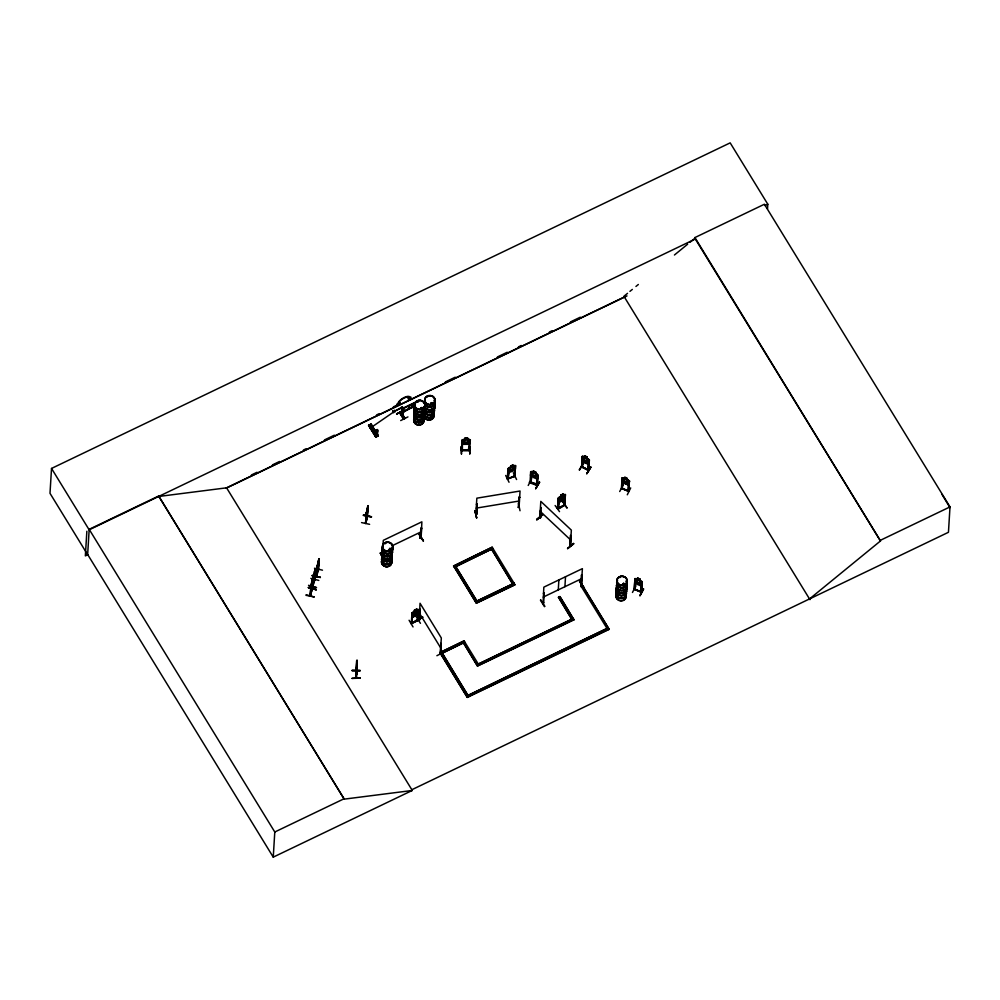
<?xml version="1.0" encoding="UTF-8"?>
<svg xmlns="http://www.w3.org/2000/svg" width="1000" height="1000" viewBox="0 0 1000 1000"><rect width="100%" height="100%" fill="white"/><g stroke="black" fill="none" stroke-linecap="round" stroke-linejoin="round"><path stroke-width="1.5" d="M356.812 667.475L356.838 669.55M356.938 662.387L356.812 671.787L356.812 670.913M356.8 671.237L357.05 669.825M356.887 670.837L357.05 663.775M360.312 677.887L352.038 678.35M356.863 670.275L357.038 662.387M360.3 678.162L352.038 678.413M581.587 467.038L582.275 456.325L581.613 467.1L588.725 470.625L589.388 459.925L583.062 456.275M582.45 467.15L581.712 466.35L582.388 466.75M588.05 470.325L588.2 469.613L588.675 470.225M588.862 470.4L581.75 466.725M357.075 664.375L357.05 665.95C356.962 662.25 357.088 668.812 357.113 666.175M357.025 669.75L357.125 666.912M367.1 516.987L368.15 506.45L367.7 507.038M356.825 669.812L356.962 664.837M356.85 665.75L356.9 663.562M356.975 670.113L357.05 668.175M356.812 674.312L356.9 668.1M356.887 668.85L356.975 668.3M310.637 585.9C312.05 582.325 307.425 608.938 312.113 588.462M312.438 588.587L310.338 595.988L311.975 581M318.325 569.3L316.2 576.375L316.488 575.25M316.812 575.375L316.613 576.413L318.625 569.1M318.137 569.65L318.337 568.938M767.513 208.9L767.8 204.237L730.175 142.863L51.525 468.438L50 493.312L87.638 554.688L89.188 529.338L158.65 496.012L344.225 799.137L412.188 790.487L411.75 789.775L948.45 532.288L950 506.9L764.4 204.237L694.925 237.562L694.887 238.287L880.487 540.95L809.513 598.95M86.862 531.237L85.35 555.9L87.8 554.725M344.225 799.137L158.65 496.012M158.625 496.488L226.575 487.825L412.275 790.438L273.25 857.138L274.788 832L89.188 529.338M306.163 594.775L314.15 596.938M308.587 585.562L316.562 587.625L308.6 585.375M310.825 578.362L318.788 580.425M310.975 585.188L310.375 595.862M311.788 581.163L311.288 586.263L312.613 581.75M311.775 582.812L311.625 585.1L312.262 582.925M312.262 575.85L320.375 577.413L312.275 575.8M311.863 589.612L312.062 586.7M312.238 583.85L312.962 579.012M312.688 578.95L312.262 589.55C314.962 570.562 311.95 578.713 315.062 572.475M313.9 578L314.875 569.575L314.562 575.837M314.488 568.225L322.488 570.188M314.387 571.7L315.575 568.925L314.675 580.337L315.225 569.612M314.4 580.275L315.575 568.925M316.863 566.375L317.337 565.8L316.2 576.237M316.337 575.737L317.05 565.737M316.262 589.712L308.25 587.663L316.25 589.6M318.012 561.638L318 562.913L318.2 561.475M318 563.288L317.85 565.575L318.488 563.4M318.087 570.087L319.188 559.487L318.712 560.062M318.9 559.425L318.188 569.425M318.812 564L319.25 558.663L318.412 570.15L318.663 569.175M352.025 670.525L360.3 670.512L352.038 670.387M361.55 522.587L369.613 524.325M376.213 436.962L368.562 425.288L370.975 424.125L378.35 435.975L371.15 424.212L370.337 424.613L377.525 436.375L378.363 435.962M363.387 515.425L371.55 516.763L363.488 515.025M369.3 426.475L371.712 425.412M369.787 427.362L372.2 426.2M370.525 428.462L372.925 427.312M356.613 660.8L356.012 671.488L356.9 660.8M370.975 424.125L377.987 435.962M356.362 677.588L357.038 659.975L356.587 670.462M366.075 513.4L366.525 512.812L365.45 523.425L367.275 516.263M371.163 429.525L373.575 428.375M356.675 668.625L357.05 662.487M357.062 660.738L357.075 662.075L357.038 661.275M366.238 512.762L365.938 522.8M367.713 506.312L366.675 513.737L367.837 509.2M367.125 510.288L366.975 512.562L367.537 510.375M367.312 508.462L367.038 509.888M367.525 512.075L367.8 506.337L367.287 508.875M367.35 517.125L368.212 505.625L368.075 509M378.175 435.962L375.95 436.938M375.575 432.85A1.837 0.7 -31.5 0 1 375.988 431.388L376.238 429.988M376.587 435.8L376.6 436.625L377.325 435.438L376.912 436.025M377.262 434.762L375.062 435.487M375.513 432.762L375.712 435.887L377.325 435.112L377.788 431.662A1.837 0.7 -31.5 0 0 377.6 430.613L377.212 429.462M377.337 436.275L377.388 435.55C377.238 437.013 376.138 434.35 377.188 435.75M382.725 556.912L380.3 553.038L382.312 557.325M382.35 555.925L382.5 556.613L382.512 553.225M382.95 546.013L383.3 540.337L421.875 521.825L421.138 537.688L420.163 538.175L421.5 527.875L421 538.15L420.188 537.913M402.65 411.163L396.625 413.862M399.75 412.562L403.85 418.988M399.8 412.512L403.9 419.012M400.675 408.3L402.562 407.612L394.787 410.988M400.7 420.575L407.938 416.9M402.837 408.7L403.275 409.525L402.475 409.913L402.038 409.087L415.062 402.663L403.088 408.188L402.7 415.75C401.287 412.163 403.562 403.95 402.013 416M402.562 407.612L402.488 406.863L394.85 411.15M402.525 415.163L402.725 412.05M402.25 416.062L403.125 408.175M403.562 411.463L403.6 408.35L403.775 411.812L403.625 411.15M403.787 408.175L403.8 408.25M404.762 418.55L400.662 411.938L404.762 418.4M411.175 407.85L408.775 408.575L408.95 405.7L418.525 401.125M408.825 408.65L409.038 405.688M402.887 411.475L414.725 405.75L403.05 412.088M414.925 402.438L403.025 408.55M418.4 619.987L411.05 623.513L418.162 619.712M412.762 612.238L411.95 613.013L411.325 623.45M411.8 616.388L412.025 612.987M412.388 613.263L411.737 613.575L412.388 613.263L412 623.1M416.763 610.375L416.8 609.075L414.425 610.212L414.387 611.512L414.5 610.212M419.387 534.45L423.462 540.95L419.425 534.462M419.087 534.438L423.113 540.925M421.112 538.013L420.312 538.4L420.85 528.188M422.713 617.288L415.538 620.887L422.75 617.175M420.8 537.425L420.387 538.362M416.312 616.925L420.45 623.325M416.8 609.075L416.688 610.45L417.85 610.288L417.7 612.575L414.237 615.188L413.113 614.775L413.263 612.487L414.462 611.512M417.875 614.712L417.562 620.3M418.425 619.913L418.787 610.138L418.137 610.45M419.113 609.663L418.225 609.625L419.113 609.663L418.387 620.35L411.362 623.75M411.788 616.362L412.463 617.25L418.038 614.575L419.062 609.587M419.263 619.075L420.037 603.263L441.312 637.962L440.387 653.662M419.575 614.675L419.462 619.913L419.913 609.188L419.688 619.7M419.75 611.925L419.913 609.188M419.712 619.8L419.288 618.713M436.887 655.713L444.125 652.013M440.763 653.713L464.862 642.15L440.737 654.025L440.825 643.3L440.325 653.95M453.587 566.025L492.188 547.2L514.987 584.738L476.413 603.237L453.587 566.025L492.188 547.2M461.438 454L461.337 446.463M454.363 567.288L492.962 548.462L455.75 566.625L477.05 601.3L455.775 566.613M462.287 439.812L462.837 444.325L469.062 444.212L470.138 443.113M468.775 450.15C471.838 450.975 459.725 450.213 462.163 450.562L461.45 449.825M462.85 440.538C461.825 438.988 462.812 450.438 462.163 450.562M465.1 438.15L465.025 439.462L463.65 439.875L463.512 442.163L464.8 443.137L467.337 443.113L468.75 442.125L468.888 439.85L467.562 439.45L467.725 438.1L465.012 438.113L464.938 439.425L462.2 439.875L461.438 450.525L469.588 450.438L470.325 439.738L467.55 439.363M468.775 450.487C467.725 448.925 470.825 438.587 469.45 440.487M468.938 449.75L468.925 450.525L469.6 449.825M469.75 454L469.6 446.413L469.812 453.787M467.337 697.4L439.988 652.45L464.087 640.888L439.963 652.763L467.337 697.4L609.175 629.35L582.6 585.675L581.175 586.663L582.6 585.675M474.988 510.688L476.65 517.938L474.913 510.675M475.825 514.125L476.85 498.175L520.05 491.025L519.062 507.362L518.4 507.4L519.175 506.65M476.05 514.125L476.75 514.288L477.212 504.1L476.475 504.225L477.212 504.1M477.262 504.35L476.587 514.35M467.962 695.45L607.013 628.45L467.962 695.45L442.163 653.05L468.738 696.725M476.413 603.237L453.612 565.712M477.512 666.087L463.462 642.825L477.512 666.087L573.95 619.825L559.9 596.562L558.488 597.238L571.763 619.237L476.737 664.825L573.175 618.562M478.162 663.838L464.087 640.888M505.688 475.475L509.038 482.25M508.162 478.263C507.113 481.775 510.962 466.9 507.987 468.975L507.3 478.95L514.938 476.337M508.113 471.763L508.275 468.425M508.25 478.862L508.488 471.55M510.812 467.137L510.763 465.825L513.237 464.875L513.112 466.238L514.325 466.175L514.188 468.462L510.588 470.812L509.412 470.312L509.55 468.025L510.688 467.05M513.312 472.7L516.587 479.538M514.775 475.7L514.075 476.325L514.862 475.675M514.8 466.613C515.312 464.012 514.725 477.987 514 476.362M514.837 476.4L515.525 465.625M515.363 468.963L515.612 465.575L514.725 465.525M518.95 497.2L519.738 497.325L518.95 497.2L518.312 507.413L519.237 506.9L518.362 507.113M514.987 584.738L476.438 602.925M520.025 510.75L518.462 503.462M528.212 485.462L531.737 478.625M537.3 485.45C539.087 483.2 518.413 479.325 537.388 485.487L537.962 474.775L531.487 471.512L530.65 471.688L530.05 482.362M536.688 484.637L530.05 481.662M531.275 472.638C530.275 469.712 532.175 486.075 530.163 481.637M535.688 472.075L536.55 476.6L535.262 477.05L532.975 476.062L531.812 474.55L531.95 472.262L533.2 472.388L533.237 471.012L535.688 472.075L535.612 473.3M539.612 482.212L535.7 488.475M537.238 475.213C539.3 472.625 534.725 497.625 537.188 477.825M537.725 478.113L537.2 473.988M536.862 519.7L542.85 514.5L536.888 519.55M535.737 488.663L539.612 482.238M540.337 517.938L540.475 510M540.225 517.863L540.05 516.788M540.413 517.925L541.163 507.75M540.612 517.75L540.913 511.85M542.8 514.625L536.912 519.775M540.837 599.837L544.862 606.337M543.737 602.688L543.025 603.425L542.888 602.737M544.113 592.875L543.462 593.188L544.113 592.875L543.713 603.013M555.112 505.513L559.513 511.65M557.513 508.425L558.112 498.5C562.475 504.613 551.675 514.288 564.788 504.913C561.825 507.688 566.013 493.3 564.663 495.613M558.587 501.037L558.288 508.363M560.775 496.438L560.875 495.15L559.5 499.7L560.625 500.112L564.087 497.5L564.225 495.225L563.062 495.375L563.175 494.012L560.8 495.15L563.175 494.012M562.75 501.637L567.125 508.137L562.7 501.65M558.275 589.875L558.888 579.925M564.15 505.562L564.263 499.65M564.587 504.65L564.775 505.213M564.675 494.562L558.375 498.013L557.612 508.738L564.7 505.25L565.163 495.062M564.7 505.25L565.45 494.525L564.6 494.55M573.95 619.825L559.9 596.562M564.913 586.688L565.513 576.737M573.8 543.812L567.562 548.612L573.562 543.587M570.062 545.025L570.363 546.112L570.662 535.5L570.425 546.163L571.337 530.112L540.812 501.388L539.825 517.388M569.837 545.625L570.662 535.5M579.525 469.975L583.575 463.65M571.763 619.237L558.488 597.238M582.312 467.362L582.975 457.163M584.75 455.863L584.7 457.238L583.5 457.05L583.35 459.338L586.688 462.038L587.938 461.662L588.075 459.375L586.912 458.363C588.138 455.887 581.65 455.112 587.075 457.137M584.825 455.95L584.675 457.088M579.55 581.475L583.987 587.762L579.612 581.25M587.112 457.075L587.038 458.3M590.8 467.312L586.788 473.713L590.812 467.113M581.388 575L580.837 585.212L582.038 574.688L581.638 584.862M588.013 470.288C586.85 468.15 590.15 459.075 588.612 460.3M582.4 467.05L588.25 470L588.75 460.087M581.388 584.625L582.4 568.638L543.825 587.15L543.088 603.362M588.612 470.6L589.3 459.9M583.587 587.95L579.562 581.263M607.788 629.712L581.188 586.35M619.7 491.525L623.212 484.9M628.188 490.613L629 491.337L621.4 488.375L622.175 477.688L624.738 478.387L624.725 477.088L627.188 478.15L628.05 482.675L626.763 483.125L624.475 482.137L623.3 480.625L623.45 478.338L624.65 478.312M621.712 488.1L628.938 490.938M622.762 478.713C622.025 476.312 622.775 487.962 622.225 488.688M622.062 488.325L622.625 482.738M628.725 481.287L628.162 491.337L628.85 481.05L629.525 481.35L628.85 481.05M629.45 480.85L628.725 491.163M630.7 487.925L627.288 494.775M632.463 592.463L635.913 585.775M642.288 581.8L641.637 592.5L634.2 589.362L634.938 578.625L642.25 581.875L641.413 581.025M634.3 589.375L634.938 578.625M634.913 589.663L634.5 588.675M635.525 579.65C634.612 577.137 636.062 591.188 634.825 589.263M639.862 580.312L639.938 579.087L637.487 578.025L637.45 579.4L636.2 579.275L636.062 581.562L637.225 583.075L639.525 584.062L640.8 583.612L639.862 579.087M641.488 582.225C643.3 580.662 638.575 593.913 641.688 591.838M640.938 592.238L641.612 581.987M642.212 581.788L641.562 592.525M643.45 589.075L639.938 595.7L643.562 589.087M880.487 540.95L694.925 237.562M313 586.013L314.938 579.35M507.612 478.8L514.012 476.1M539.8 517.075L540.525 517.612M310.038 595.85L312.1 588.825M367.812 510.962L368.013 508.913L366.225 515.875M356.812 674.225L356.75 666.137L356.775 673.4M356 670.413L356.025 677.962M312.512 583.488L310.912 588.962L312.825 581.475L312.587 583.525M315.062 574.225L315.287 572.188L313.387 579.688L313.175 579.087M312.362 575.487L320.35 577.45L312.387 575.262M314.137 596.938L306.05 595.325M372.425 430.012L372.312 429.075M372.887 430.012L372.912 428.95M385.112 543.45L385.7 543.312M385.613 543.587L385.35 543.538M389.087 550.125L388.663 549.987A5.15 4.6 3.5 0 1 389.775 550.487L390.188 549.812M389.712 550.15L388.963 549.8M422.1 407.738L421.712 408.537M427.45 396.95L427.7 396.425M430.938 403.212L431.75 402.8M431.362 402.75L430.962 403.4M432.088 403.438L432.038 402.688M432.312 403.125L431.35 403.45L432.262 403.675M432.425 403.612L431.95 402.562M619.75 577.625L620.262 577.25M623.4 583.562L624.362 584.087L623.488 583.312M624.65 584.15L624.375 583.587L624.562 584.325M368.113 506.037L366.413 512.675L365.725 523.488L367.575 515.962M366.5 512.7L366.625 511.5M318.837 562.225L317.512 566.737L318.025 562.875L317.2 565.662L316.625 575.975M411.075 623.2L417.475 620.188M580.788 584.913L581.575 584.538L580.837 585.212M581.45 584.275L580.725 584.625L581.512 584.925M365.8 523.112L367.562 516.325M376.975 435.5L377.15 435.938M308.35 587.487L316.225 589.837M312.538 578.888L311.85 581.213M311.95 581.4L312.8 578.65M311.312 584.025L312.887 578.675M318.762 559.362L318.075 561.688M318.175 561.875L319.25 558.663M317.538 564.5L319.337 558.688M317.113 568.888L318.738 563.962M315.35 569.312L313.612 574.712M314.037 575.8L314.7 573.638M371.463 517.062L363.4 515.225M314.662 579.125L314.738 580.25M314.613 579.562L312.4 586.525M402.575 409.05L402.175 409.125M507.625 478.837L508.275 478.5M514.288 476.575L514.163 475.9M367.7 507.675L367.975 506.912M318.975 559.95L318.688 560.588M312.75 579.475L312.375 580.087M314.862 570.938L315.2 570.188M403.075 412.15L414.862 405.975M312.838 586.213L312.663 585.425M417.663 401.488L417.975 401.975M421.825 407.413L420.825 408.263M421.125 407.713L421.463 408.525M431.325 403L431.6 403.663M432.463 403.387L431.362 403.75M388.963 549.925L389.6 549.312M623.237 583.55L623.175 584.288M530.45 474.975L531.188 476.5M533.237 471.012L535.65 472.15M531.163 476.45L536.888 479.012L537.837 478.075M537.388 484.8L536.688 485.238M535.688 488.688L539.225 481.863M621.938 481.05L622.725 482.5L628.375 485.075L629.288 484.225M627.075 479.45L629.5 480.938L622.137 477.762M628.062 490.838L628.362 490.637M635.7 578.6L634.9 578.7M637.487 578.025L639.938 579.087M635.375 583.525L634.738 581.912L635.375 583.525L641.137 586.013L642.087 585.087M643.512 588.9L640.037 595.712M515.45 468.938L514.475 470.462L508.675 472.65L508.025 471.8M402.837 408.975L403.113 409.425M376.075 430.375L377.65 429.712M582.325 456.825L582.837 457.375M582.025 459.675L582.75 461.262M579.2 469.837L583.212 463.438M589.338 460L588.5 459.162M588.3 464.025C576.312 456.625 586.812 466.1 589.138 463.288M586.788 473.713L590.85 467.137M557.45 508.125L564.438 504.988M470.037 443.025L469.125 444.325L462.762 444.288M372.212 429.263L372.912 429.025M417.475 401.575L417.663 402.013M422.15 408.625L422.088 408.125M389.012 549.6L388.638 549.8A5.125 4.562 3.5 0 1 389.762 550.325L389.562 550.262M623.75 583.337L623.525 584.125M624.513 584.263L623.225 584.225M461.512 449.862L461.5 450.487M559.113 497.15L558.325 497.95L558.888 502.1M375.775 437.125L368.75 425.375M376.05 437.088L369.038 425.15M510.775 467.062L508.188 468.45L507.413 479.188L514.763 476.062M540.65 507.262L540.962 507.925M536.625 519.475L542.537 514.412M571.175 535.988L570.45 535.675M567.562 548.612L573.513 543.35M627.525 293.337L623.913 296.288L809.95 599.663M629.925 291.375L632.325 289.413M635.938 286.462L638.35 284.488M674.438 255L687.663 244.188M690.075 242.225L694.887 238.287M414.837 404.475L411.912 406.587L414.325 404.462L412.088 404.513L414.85 403.975M399.462 412.7L403.537 419.162M409.075 620.25L413.038 626.938M540.438 600.212L544.5 606.688M370.562 427.912L395.025 411.05C393.188 408.25 395.712 413.925 395.025 411.05M417.788 401.3L417.675 401.413M634.45 589.075L640.938 591.65M640.825 591.775L641.762 592.275M402.025 409.2L403.137 408.738M403.125 408.212L403.975 408.062M403.113 409.15C401.425 407.725 400.163 416.737 402.4 415.15M403.288 409.412L402.388 409.775M402.438 410.812L396.65 414.1M396.613 414.012L402.663 410.962M403.038 412.125L403.787 411.775M420.988 528.413L421.637 528.1M558.9 498.413L558.112 498.5M422.537 617.025L415.538 620.887M581.525 575.225L582.175 574.913M695.325 239L89.15 529.812L51.525 468.438M765.013 205.562L767.8 204.237M251.438 474.975L257.062 472.275M272.525 464.862L279.55 461.488M303.45 450.025L306.262 448.675M324.525 439.913L334.375 435.188M376.538 414.963L379.35 413.612M393.4 406.875L400.425 403.5M445.412 381.925L455.25 377.2M497.413 356.975L507.25 352.25M518.5 346.863L521.3 345.513M549.412 332.025L552.225 330.675M570.5 321.912L580.337 317.188M226.575 487.825L624.35 297M226.038 488.288L627 295.925M415.475 402.887L411.325 405.475L411.25 406.625L415.325 405.262M415.438 403.5L413.225 404.562L413.15 405.712L415.363 404.65M414.925 405.95L411.163 407.887L414.963 406.025M375.65 435.8L377.262 435.025M392.337 545.65L421.262 531.775M558.3 499.175L565.425 495.775M416.838 609.15L414.425 610.212M418.3 609.637L411.95 613.013M411.925 614.237L419.05 610.837M543.225 597.1L581.8 578.587M558.475 597.55L559.875 596.875M477.537 665.775L573.962 619.513M467.35 697.087L609.188 629.038M880.537 540.225L950 506.9M274.788 832L344.25 798.675M537.413 485.188L536.85 484.938M628.763 491.538L621.538 488.438M641.462 592.137L634.225 589M513.2 466.175L514.8 465.55L509 467.7M508.787 468.938L507.987 468.975M421.962 408.65L421.062 408.512M388.725 549.938L389.825 550.45A5.15 4.6 3.5 0 0 388.537 549.975M417.762 620.625L418.787 610.138M461.213 446.65L461.5 454.05M476.238 508.125L519.438 500.975M530.725 471.737L531.487 471.65M402.587 409.775L402.038 409.087M389.25 549.125L390.012 549.338M582.238 456.4L583.088 456.325M465.1 438.237L467.638 438.225M463.137 439.475L469.4 439.387M462.337 449.963L468.762 449.925M356.75 663.263L356.775 670.987M357.062 663.15L356.312 678.05L356.375 670.362M476.025 514.45L476.688 514.038M418.575 401.188L408.95 405.7M564.637 494.625L565.413 494.65M313.275 575.9L313.075 576.538M628.413 485.012L622.625 482.587L621.975 480.975M582.463 466.887L588.812 470M421.188 408.7L421.163 408.312M623.625 584.325L623.337 584.025M400.675 407.9L402.488 406.863M540.2 511.337L570.737 540.062M558.162 501.3L558.837 502.188M401.012 411.938L405.1 418.425M579.925 581.263L583.962 587.75M380.262 553.075L382.625 557.15M582.575 585.988L609.175 629.35M370.5 424.438L377.875 436.2L370.475 424.487M368.562 425.288L375.938 437.137M419.425 613.212L440.7 647.913M418.913 612.95L417.962 614.55L412.45 617.238M87.65 554.475L273.25 857.138M941.988 494.412L949.95 507.625M530.562 474.925L531.225 476.438M474.938 510.513L476.65 517.938M356.662 671.287L356.688 672.087M360.288 670.713L352.025 670.625M357.15 660.738L357.113 663.325M626.688 585.138A5.15 4.6 3.5 0 1 620.913 590.712A5.15 4.6 3.5 0 1 617.275 583.75M626.275 583.825A5.225 4.662 3.5 0 1 621.6 590.688A5.225 4.662 3.5 0 1 617.225 583.55M626.55 587.45A5.15 4.6 3.5 0 1 620.775 593.038A5.15 4.6 3.5 0 1 617.137 586.062M626.438 581.087A5.225 4.662 3.5 0 1 621.763 587.938A5.15 4.6 3.5 0 1 617.45 581M617.4 580.812A5.225 4.662 3.5 0 0 621.763 587.938A5.15 4.6 3.5 0 0 626.375 581.275M626.725 584.675A5.15 4.6 3.5 0 1 620.95 590.262A5.15 4.6 3.5 0 1 617.312 583.288M626.45 580.938A5.225 4.662 3.5 0 1 621.775 587.8A5.225 4.662 3.5 0 1 617.4 580.675M626.4 580.812A5.15 4.6 3.5 0 1 621.788 587.575A5.15 4.6 3.5 0 1 617.475 580.538M616.438 588.175A5.125 4.562 3.5 0 0 622.125 592.875A5.125 4.562 3.5 0 0 626.525 587.288A5.138 4.575 3.5 0 1 620.788 592.85A5.138 4.575 3.5 0 1 617.163 585.913A5.125 4.562 3.5 0 0 616.638 587M625.725 591.838A5.15 4.6 3.5 0 1 621.788 598.587A5.15 4.6 3.5 0 1 616.263 592.663M625.8 591.512A5.225 4.662 3.5 0 1 621.125 598.362A5.225 4.662 3.5 0 1 616.763 591.237M616.663 593.862A5.15 4.6 3.5 0 0 620.975 600.9A5.15 4.6 3.5 0 0 625.588 594.138A5.125 4.562 3.5 0 1 620.975 600.712A5.125 4.562 3.5 0 1 616.7 593.737M626.462 589.9A5.225 4.662 3.5 0 1 621.3 595.625A5.225 4.662 3.5 0 1 616.375 589.6A5.15 4.6 3.5 0 0 621.3 595.4A5.15 4.6 3.5 0 0 626.413 589.763M625.75 591.388A5.15 4.6 3.5 0 1 621.812 598.125A5.15 4.6 3.5 0 1 616.287 592.212M626.375 590.225A5.15 4.6 3.5 0 1 621.275 595.862A5.15 4.6 3.5 0 1 616.425 589.925M616.413 588.575A5.125 4.562 3.5 0 0 622.1 593.275A5.125 4.562 3.5 0 0 626.5 587.7A5.138 4.575 3.5 0 1 620.763 593.25A5.138 4.575 3.5 0 1 617.137 586.312A5.125 4.562 3.5 0 0 616.613 587.4M434.55 404.425A5.138 4.588 3.5 0 1 425.05 407.625M434.65 404.113A5.225 4.662 3.5 0 1 430.825 409.712A5.225 4.662 3.5 0 1 424.5 406.225M434.425 406.725A5.162 4.6 3.5 0 1 430.65 412.25A5.162 4.6 3.5 0 1 424.4 408.812M434.4 406.575A5.138 4.575 3.5 0 1 430.65 412.075A5.138 4.575 3.5 0 1 424.438 408.65M434.312 400.225A5.225 4.662 3.5 0 1 429.637 407.075A5.225 4.662 3.5 0 1 425.275 399.95M434.575 403.963A5.138 4.588 3.5 0 1 430.812 409.475A5.138 4.588 3.5 0 1 424.588 406.05A5.138 4.588 3.5 0 1 418.837 411.65A5.138 4.588 3.5 0 1 415.2 404.7M434.712 401.688A5.138 4.588 3.5 0 1 425.225 404.875M424.588 402.562A5.138 4.588 3.5 0 1 425.325 400.288M434.25 400.1A5.138 4.588 3.5 0 1 429.65 406.85A5.138 4.588 3.5 0 1 425.35 399.837M434.538 407.762A5.125 4.562 3.5 0 1 424.938 409.762M433.575 411.138A5.138 4.588 3.5 0 1 430.95 417.587A5.138 4.588 3.5 0 1 424.087 414.325M433.663 410.938A5.225 4.662 3.5 0 1 430.337 417.675A5.225 4.662 3.5 0 1 423.862 412.975M423.787 415.337A5.162 4.6 3.5 0 0 430.175 419.988A5.162 4.6 3.5 0 0 433.462 413.325A5.125 4.562 3.5 0 1 430.812 419.712A5.125 4.562 3.5 0 1 423.975 416.475M434.412 406.838A5.162 4.6 3.5 0 1 430.65 412.375A5.162 4.6 3.5 0 1 424.4 408.925A5.138 4.588 3.5 0 1 419.338 414.462A5.138 4.588 3.5 0 1 414.5 408.537M433.612 410.675A5.138 4.588 3.5 0 1 430.337 417.3A5.138 4.588 3.5 0 1 423.963 412.675M433.75 408.387A5.138 4.588 3.5 0 1 431.125 414.837A5.138 4.588 3.5 0 1 424.25 411.587M433.675 410.8A5.225 4.662 3.5 0 1 430.35 417.537A5.225 4.662 3.5 0 1 423.875 412.837M434.263 409.05A5.138 4.588 3.5 0 1 429.85 414.65A5.138 4.588 3.5 0 1 424.137 409.938M434.525 408.175A5.125 4.562 3.5 0 1 424.913 410.163M424.4 409.3A5.138 4.588 3.5 0 1 419.312 414.925A5.138 4.588 3.5 0 1 414.475 409M424.487 409.125A5.225 4.662 3.5 0 1 419.312 414.837A5.225 4.662 3.5 0 1 414.4 408.812A5.225 4.662 3.5 0 0 419.325 414.688A5.225 4.662 3.5 0 0 424.5 408.975M423.787 410.462A5.162 4.6 3.5 0 1 419.837 417.212A5.162 4.6 3.5 0 1 414.312 411.287A5.162 4.6 3.5 0 0 419.85 417.125A5.162 4.6 3.5 0 0 423.8 410.375A5.125 4.562 3.5 0 1 419.85 417.025A5.125 4.562 3.5 0 1 414.363 411.15M424.7 406.262A5.162 4.6 3.5 0 1 416.025 408.062A5.125 4.562 3.5 0 1 418.5 400.613A5.125 4.562 3.5 0 1 424.65 406.388A5.125 4.562 3.5 0 1 416.037 408.175A5.162 4.6 3.5 0 1 418.5 400.425A5.162 4.6 3.5 0 1 424.7 406.262A5.162 4.6 3.5 0 1 416.025 407.975A5.162 4.6 3.5 0 1 418.512 400.35A5.162 4.6 3.5 0 1 424.7 406.175A5.225 4.662 3.5 0 1 418.812 411.887A5.225 4.662 3.5 0 1 415.125 404.825M424.663 406.375A5.225 4.662 3.5 0 1 418.8 412.025A5.225 4.662 3.5 0 1 415.112 404.963M424.575 406.55A5.138 4.588 3.5 0 1 418.812 412.113A5.138 4.588 3.5 0 1 415.175 405.163M423.438 416A5.138 4.588 3.5 0 1 418.825 422.75A5.138 4.588 3.5 0 1 414.525 415.737M423.512 415.8A5.225 4.662 3.5 0 1 418.837 422.663A5.225 4.662 3.5 0 1 414.475 415.538A5.225 4.662 3.5 0 0 418.85 422.512A5.225 4.662 3.5 0 0 423.525 415.662M423.312 418.288A5.162 4.6 3.5 0 1 418.688 425.062A5.162 4.6 3.5 0 1 414.375 418.025A5.162 4.6 3.5 0 0 418.7 424.963A5.162 4.6 3.5 0 0 423.312 418.2A5.125 4.562 3.5 0 1 418.7 424.875A5.125 4.562 3.5 0 1 414.412 417.887M423.688 413.062A5.225 4.662 3.5 0 1 419.012 419.913A5.225 4.662 3.5 0 1 414.637 412.788M423.462 415.538A5.138 4.588 3.5 0 1 418.862 422.287A5.138 4.588 3.5 0 1 414.562 415.275M423.6 413.25A5.138 4.588 3.5 0 1 419 420A5.138 4.588 3.5 0 1 414.7 412.987M423.688 412.912A5.225 4.662 3.5 0 1 419.012 419.775A5.225 4.662 3.5 0 1 414.65 412.65M423.625 412.788A5.138 4.588 3.5 0 1 419.025 419.538A5.138 4.588 3.5 0 1 414.725 412.525M392.25 551.013A5.15 4.6 3.5 0 1 387.15 556.65A5.15 4.6 3.5 0 1 382.3 550.725M389.913 548.15A5.15 4.6 3.5 0 1 390.962 548.913M382.7 551.938A5.15 4.6 3.5 0 0 387.013 558.975A5.15 4.6 3.5 0 0 391.625 552.225A5.15 4.6 3.5 0 1 387.013 558.975A5.15 4.6 3.5 0 1 382.7 551.95M392.537 547.9A5.15 4.6 3.5 0 1 383.875 549.7A5.15 4.6 3.5 0 1 386.35 542.087A5.15 4.6 3.5 0 1 392.537 547.9A5.225 4.662 3.5 0 1 387.337 553.675A5.225 4.662 3.5 0 1 382.413 547.8M392.5 548.112A5.125 4.562 3.5 0 1 383.888 549.913A5.125 4.562 3.5 0 1 386.35 542.337A5.125 4.562 3.5 0 1 392.5 548.112A5.138 4.575 3.5 0 1 383.875 549.913A5.138 4.575 3.5 0 1 386.35 542.325A5.138 4.575 3.5 0 1 392.5 548.125A5.225 4.662 3.5 0 1 387.325 553.812A5.225 4.662 3.5 0 1 382.425 547.65M392.287 550.562A5.15 4.6 3.5 0 1 387.175 556.2A5.15 4.6 3.5 0 1 382.325 550.262M392.425 548.275A5.15 4.6 3.5 0 1 387.325 553.913A5.15 4.6 3.5 0 1 382.475 547.975M392.45 547.812A5.15 4.6 3.5 0 1 387.35 553.45A5.15 4.6 3.5 0 1 382.5 547.513M391.6 552.05A5.125 4.562 3.5 0 1 387.025 558.775A5.125 4.562 3.5 0 1 382.738 551.788M391.287 557.725A5.15 4.6 3.5 0 1 386.675 564.475A5.15 4.6 3.5 0 1 382.362 557.45M391.362 557.525A5.225 4.662 3.5 0 1 386.688 564.388A5.225 4.662 3.5 0 1 382.312 557.263A5.225 4.662 3.5 0 0 386.688 564.237A5.225 4.662 3.5 0 0 391.362 557.388M391.637 561.15A5.15 4.6 3.5 0 1 385.863 566.725A5.15 4.6 3.5 0 1 382.225 559.763A5.125 4.562 3.5 0 0 385.875 566.538A5.138 4.575 3.5 0 0 391.625 560.988A5.125 4.562 3.5 0 1 385.875 566.538A5.138 4.575 3.5 0 1 382.25 559.6M391.525 554.788A5.225 4.662 3.5 0 1 386.85 561.638A5.225 4.662 3.5 0 1 382.475 554.513M391.312 557.263A5.15 4.6 3.5 0 1 386.7 564.025A5.15 4.6 3.5 0 1 382.388 556.987M391.45 554.975A5.15 4.6 3.5 0 1 386.838 561.737A5.15 4.6 3.5 0 1 382.525 554.712M391.538 554.65A5.225 4.662 3.5 0 1 386.863 561.5A5.225 4.662 3.5 0 1 382.488 554.375M391.488 554.513A5.15 4.6 3.5 0 1 386.875 561.275A5.15 4.6 3.5 0 1 382.562 554.25M391.575 552.463A5.125 4.562 3.5 0 1 387 559.175A5.125 4.562 3.5 0 1 382.713 552.2M313.375 575.825L312.712 586.638L313.463 575.85M371.9 430.725L374.312 429.562L371.9 430.725M414.438 611.925L414.3 614.2L416.512 613.138L416.662 610.862L414.438 611.925M414.925 610.3L416.35 609.625L414.925 610.3M465 439.862L464.862 442.15L467.388 442.137L467.537 439.85L465 439.862M465.538 438.438L467.137 438.837L465.538 438.438M475.662 601.663L514.237 583.162L475.662 601.663M491.55 549.138L512.812 584.15L491.55 549.138M510.788 467.537L510.637 469.825L512.95 468.938L513.088 466.65L510.788 467.537M511.287 465.95L512.762 465.387L511.287 465.95M533.175 472.8L533.038 475.087L535.325 476.075L535.462 473.787L533.175 472.8M533.675 471.55L535.125 472.587L533.675 471.55M560.825 496.85L560.675 499.137L562.9 498.075L563.038 495.788L560.825 496.85M561.3 495.238L562.725 494.55L561.3 495.238M584.675 457.65L584.538 459.938L586.75 461.062L586.888 458.775L584.675 457.65M585.163 456.425L586.562 457.55L585.163 456.425M624.675 478.875L624.525 481.15L626.825 482.15L626.962 479.862L624.675 478.875M625.163 477.612L626.613 478.663L625.163 477.612M637.425 579.812L637.288 582.087L639.575 583.088L639.725 580.8L637.425 579.812M637.925 578.55L639.375 579.6L637.925 578.55M392.663 410.925L393.575 412.762L392.725 410.9M565.237 497.812L564.35 499.475C551.775 504.55 563.663 502 565.288 497.887M399.825 402.675L398.312 404.125L396.912 404.113L397.912 403.612A6.938 2.65 -32 0 1 404.15 397.512A6.938 2.65 -32 0 1 410.012 397.688L411.012 397.2L409.412 398.688L407.912 398.713L408.913 398.225A5.8 2.212 -32 0 0 404.025 398.088A5.8 2.212 -32 0 0 398.812 403.175L399.825 402.675M618.312 583.812A5.15 4.6 3.5 0 0 626.975 582.013A5.15 4.6 3.5 0 0 620.788 576.188A5.15 4.6 3.5 0 0 618.312 583.812M618.312 584.025A5.138 4.575 3.5 0 0 626.938 582.238A5.138 4.575 3.5 0 0 620.788 576.438A5.138 4.575 3.5 0 0 618.312 584.025A5.125 4.562 3.5 0 0 626.925 582.238A5.125 4.562 3.5 0 0 620.788 576.45A5.125 4.562 3.5 0 0 618.325 584.025M426.163 403.2A5.162 4.6 3.5 0 0 434.85 401.388A5.162 4.6 3.5 0 0 428.65 395.562A5.162 4.6 3.5 0 0 426.163 403.2M426.175 403.312A5.138 4.575 3.5 0 0 434.812 401.525A5.138 4.575 3.5 0 0 428.65 395.725A5.138 4.575 3.5 0 0 426.175 403.312A5.125 4.562 3.5 0 0 434.8 401.525A5.125 4.562 3.5 0 0 428.65 395.737A5.125 4.562 3.5 0 0 426.188 403.312M430.513 414.925A5.225 4.662 3.5 0 0 433.825 408.188A5.225 4.662 3.5 0 1 430.513 414.787A5.225 4.662 3.5 0 1 424.038 410.087A5.225 4.662 3.5 0 0 430.513 414.925M419.825 417.438A5.138 4.575 3.5 0 0 423.75 410.725A5.125 4.562 3.5 0 1 419.825 417.438A5.138 4.575 3.5 0 1 414.325 411.55A5.125 4.562 3.5 0 0 419.825 417.438M387.163 556.562A5.225 4.662 3.5 0 0 392.337 550.85A5.225 4.662 3.5 0 1 387.163 556.413A5.225 4.662 3.5 0 1 382.25 550.4A5.225 4.662 3.5 0 0 387.163 556.562"/></g></svg>
